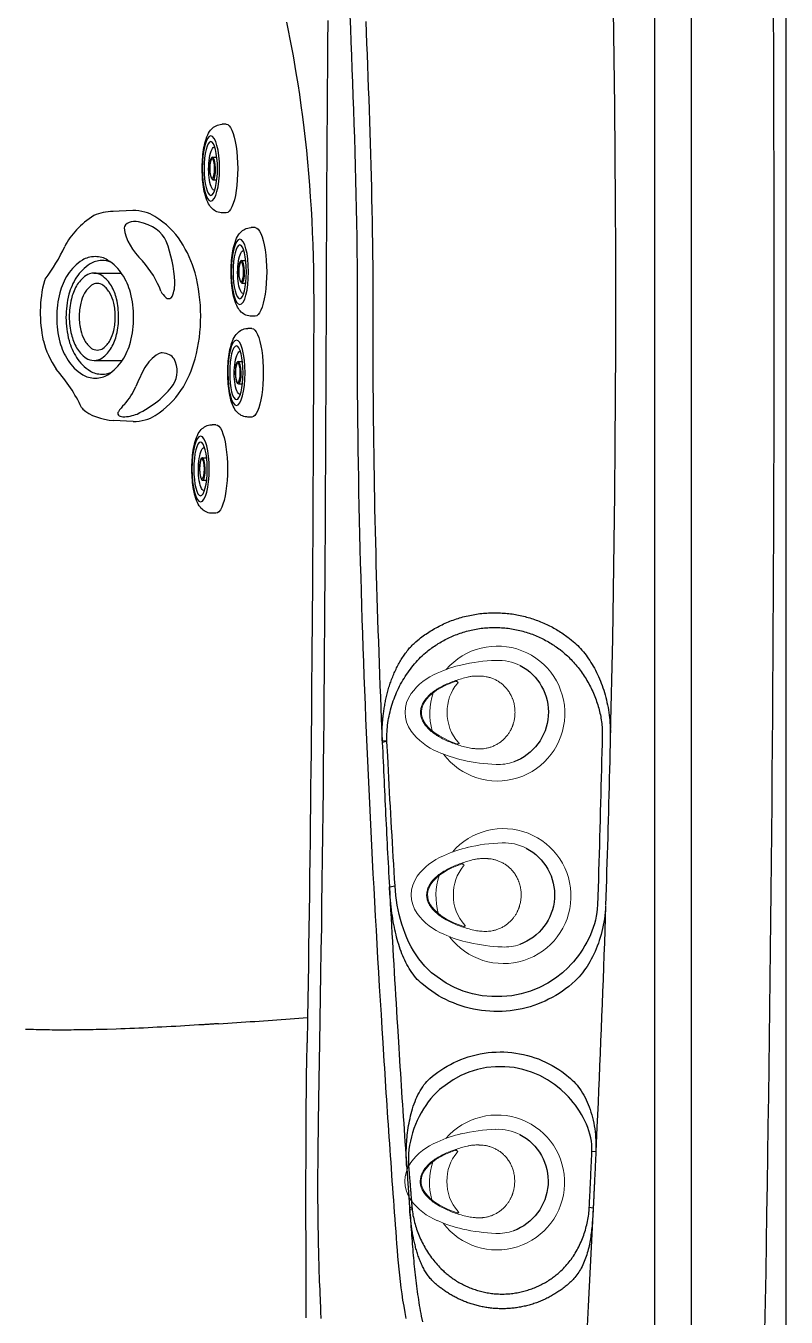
# Model space of a CAD drawing. Extents: x 403 to 503, y 484 to 637.
# Drawn here: x 487.65 to 503.13, y 525.53 to 551.84 of the extents above; entities that cross this region are included whole.
import ezdxf

# ---------------------------------------------------------------- set-up
doc = ezdxf.new("R2010")
doc.units = 0
doc.header["$MEASUREMENT"] = 0
doc.layers.add('1', color=4, linetype='Continuous')
doc.layers.add('SPA', color=2, linetype='Continuous')

# ---------------------------------------------------------------- blocks, each defined once
blk = doc.blocks.new('MINI2009')
at = {"layer": '1'}
for p, q in [((274.302, 432.025), (274.382, 432.025)), ((274.302, 430.221), (274.382, 430.221))]:
    blk.add_line(p, q, dxfattribs=at)
at = {"layer": '1', "color": 3}
for p, q in [((274.587, 431.352), (274.494, 431.352)), ((274.574, 430.894), (274.494, 430.894))]:
    blk.add_line(p, q, dxfattribs=at)
at = {"layer": '1', "flags": 128}
blk.add_lwpolyline([(274.382, 430.221), (274.404, 430.222), (274.435, 430.225), (274.464, 430.232), (274.491, 430.242), (274.518, 430.254), (274.542, 430.269), (274.566, 430.286), (274.587, 430.305), (274.608, 430.326), (274.627, 430.349), (274.645, 430.375), (274.663, 430.405), (274.68, 430.439), (274.697, 430.478), (274.713, 430.521), (274.727, 430.566), (274.739, 430.611), (274.749, 430.657), (274.758, 430.703), (274.766, 430.751), (274.773, 430.799), (274.778, 430.848), (274.783, 430.898), (274.787, 430.949), (274.789, 431), (274.791, 431.051), (274.792, 431.102), (274.792, 431.154), (274.791, 431.205), (274.789, 431.257), (274.786, 431.307), (274.782, 431.357), (274.777, 431.407), (274.771, 431.455), (274.765, 431.503), (274.757, 431.549), (274.748, 431.594), (274.738, 431.638), (274.726, 431.682), (274.713, 431.724), (274.698, 431.766), (274.68, 431.808), (274.662, 431.844), (274.643, 431.875), (274.623, 431.902), (274.603, 431.925), (274.582, 431.946), (274.559, 431.965), (274.535, 431.981), (274.51, 431.995), (274.483, 432.007), (274.455, 432.015), (274.424, 432.022), (274.393, 432.024), (274.382, 432.024)], dxfattribs=at)
at = {"layer": '1'}
blk.add_ellipse((274.302, 431.123), major_axis=(0, 0.902), ratio=0.25882, start_param=6.283179, end_param=9.424778, dxfattribs=at)
at = {"layer": '1', "color": 3}
for centre, major_axis, ratio in [((274.615, 431.123), (0, 0.667), 0.263764), ((274.617, 431.123), (0, 0.548), 0.248557), ((274.58, 431.123), (0.006, 0.229), 0.262485), ((274.588, 431.123), (0, 0.199), 0.249939)]:
    blk.add_ellipse(centre, major_axis=major_axis, ratio=ratio, dxfattribs=at)
blk.add_ellipse((274.543, 431.122), major_axis=(-0.004, 0.438), ratio=0.267267, start_param=3.037362, end_param=6.323274, dxfattribs=at)
blk = doc.blocks.new('94JET')
at = {"layer": '1', "color": 2}
for p, q in [((0.921, 2.15), (1.187, 2.128)), ((1.45, 0.905), (1.065, 0.905)), ((1.45, -0.876), (1.076, -0.876)), ((0.921, -2.15), (1.195, -2.132))]:
    blk.add_line(p, q, dxfattribs=at)
blk.add_lwpolyline([(0.921, 2.15, 0.194525), (0.62, 2.028, 0.099704), (0.27, 1.52, 0.05735), (0.077, 0.875, 0.043939), (0, 0, 0.043939), (0.077, -0.875, 0.05735), (0.27, -1.52, 0.099704), (0.62, -2.028, 0.194525), (0.921, -2.15, 0.194525)], format="xyb", dxfattribs=at)
for points in [[(1.956, 0.027, 0.043317), (1.912, 0.531, 0.056661), (1.803, 0.902, 0.099192), (1.604, 1.195, 0.196409), (1.433, 1.265, 0.196409), (1.263, 1.195, 0.099192), (1.064, 0.902, 0.056661), (0.954, 0.531, 0.043317), (0.911, 0.027, 0.043317), (0.954, -0.477, 0.056661), (1.064, -0.849, 0.099192), (1.263, -1.142, 0.196409), (1.433, -1.211, 0.196409), (1.604, -1.142, 0.099192), (1.803, -0.849, 0.056661), (1.912, -0.477, 0.043317)], [(1.45, -0.876, 0.211502), (1.556, -0.829, 0.094638), (1.687, -0.615, 0.051331), (1.756, -0.349, 0.038645), (1.785, 0.015, 0.038645), (1.756, 0.378, 0.051331), (1.687, 0.644, 0.094638), (1.556, 0.858, 0.211502), (1.45, 0.905, 0.211502), (1.344, 0.858, 0.094638), (1.213, 0.644, 0.051331), (1.143, 0.378, 0.038645), (1.115, 0.015, 0.038645), (1.143, -0.349, 0.051331), (1.213, -0.615, 0.094638), (1.344, -0.829, 0.211502)]]:
    blk.add_lwpolyline(points, format="xyb", close=True, dxfattribs=at)
at = {"layer": '1', "color": 3}
for points in [[(1.83, 0.027, 0.043317), (1.789, 0.498, 0.056661), (1.686, 0.846, 0.099192), (1.5, 1.12, 0.196409), (1.341, 1.185, 0.139465), (1.221, 1.151, 0.099192)], [(1.221, -1.097, 0.139465), (1.341, -1.131, 0.196409), (1.5, -1.066, 0.099192), (1.686, -0.792, 0.056661), (1.789, -0.445, 0.043317), (1.83, 0.027, 0.043317)]]:
    blk.add_lwpolyline(points, format="xyb", dxfattribs=at)
blk.add_lwpolyline([(1.405, -0.664, 0.216678), (1.482, -0.629, 0.092908), (1.578, -0.465, 0.049579), (1.629, -0.263, 0.037156), (1.65, 0.015, 0.037156), (1.629, 0.292, 0.049579), (1.578, 0.494, 0.092908), (1.482, 0.658, 0.216678), (1.405, 0.693, 0.216678), (1.328, 0.658, 0.092908), (1.232, 0.494, 0.049579), (1.18, 0.292, 0.037156), (1.16, 0.015, 0.037156), (1.18, -0.263, 0.049579), (1.232, -0.465, 0.092908), (1.328, -0.629, 0.216678)], format="xyb", close=True, dxfattribs=at)
at = {"layer": '1', "color": 2}
for centre, radius, start, end in [((1.139, 1.557), 0.573, 35.9872, 85.3803), ((1.506, 1.824), 0.119, 17.5387, 35.9872), ((5.326, 3.031), 3.886, 197.5387, 210.0725), ((-0.387, 0.06), 2.563, 9.9192, 23.5403), ((-1.707, -0.062), 3.886, 350.2358, 8.3326), ((5.966, -2.677), 4.308, 153.4774, 163.0192), ((2.005, -0.701), 0.119, 333.4774, 350.2358), ((0.343, -0.913), 1.586, 314.1906, 341.365), ((1.155, -1.578), 0.556, 273.3737, 301.881)]:
    blk.add_arc(centre, radius, start, end, dxfattribs=at)
at = {"layer": '1', "color": 3}
for centre, radius, start, end in [((1.783, 0.735), 1.56, 125.9518, 154.4901), ((1.062, 1.678), 0.375, 90.333, 121.4248), ((0.571, 2.169), 0.592, 322.0648, 338.2692), ((1.061, 1.984), 0.0685, 330.254, 90.9551), ((2.518, 0.959), 1.705, 150.2332, 163.6622), ((1.083, 1.125), 0.762, 158.3465, 199.0444), ((-3.065, 2.471), 4.079, 339.6279, 345.3447), ((0.063, 1.308), 0.743, 313.5517, 339.6906), ((0.542, 0.942), 0.19, 200.0641, 264.4059), ((0.53, 0.818), 0.0654, 264.4059, 313.5517), ((1.29, -0.659), 0.939, 163.5628, 182.5916), ((0.458, -0.416), 0.0728, 137.8056, 161.5776), ((0.436, -0.396), 0.042, 36.1572, 137.8056), ((0.053, -0.676), 0.517, 19.6286, 36.1572), ((2.77, 0.041), 2.296, 193.6863, 210.4486), ((4.122, -0.595), 3.771, 181.612, 194.2575), ((-0.393, -1.943), 1.44, 5.8985, 34.7447), ((1.007, -1.384), 0.558, 194.4882, 252.9172), ((0.894, -1.781), 0.146, 249.6717, 354.5827)]:
    blk.add_arc(centre, radius, start, end, dxfattribs=at)
blk = doc.blocks.new('air')
at = {"color": 4, "linetype": 'Continuous', "lineweight": 15}
for start, end in [(220.7492, 142.9494), (165.1969, 197.8132)]:
    blk.add_arc((0, 0), 1.375, start, end, dxfattribs=at)
at = {"layer": '1', "linetype": 'Continuous', "lineweight": 15}
blk.add_line((-1.521, -0.646), (-1.523, -0.644), dxfattribs=at)
at = {"layer": '1', "linetype": 'Continuous', "lineweight": 15, "flags": 128}
blk.add_lwpolyline([(-0.81, 0.621), (-0.905, 0.587), (-0.999, 0.549), (-1.092, 0.505), (-1.181, 0.456), (-1.267, 0.4), (-1.347, 0.337), (-1.405, 0.282), (-1.457, 0.221), (-1.487, 0.176), (-1.512, 0.128), (-1.531, 0.077), (-1.544, 0.02), (-1.546, -0.039), (-1.539, -0.097), (-1.522, -0.153), (-1.5, -0.203), (-1.472, -0.25), (-1.44, -0.294), (-1.381, -0.359), (-1.315, -0.416), (-1.244, -0.468), (-1.149, -0.525), (-1.05, -0.576), (-0.948, -0.619), (-0.844, -0.658)], dxfattribs=at)
at = {"layer": '1', "linetype": 'Continuous', "lineweight": 15}
for centre, radius, start, end in [((-0.187, -1.448), 2.451, 102.0442, 114.7624), ((0.104, -2.603), 3.642, 92.0665, 102.7282), ((0.021, 0.084), 0.954, 70.8918, 92.891), ((-0.734, -0.399), 1.272, 112.1545, 143.4931), ((-0.148, 0), 0.873, 137.3551, 181.5716), ((-1.223, -0.024), 0.655, 144.4276, 215.6266), ((-0.141, -0.046), 0.88, 178.584, 220.1541), ((-0.741, 0.343), 1.261, 216.4207, 247.5271), ((-0.154, 1.5), 2.557, 245.294, 257.3674), ((0.073, 2.388), 3.473, 256.4351, 268.374), ((0.016, -0.096), 0.988, 267.5789, 296.8901)]:
    blk.add_arc(centre, radius, start, end, dxfattribs=at)
at = {"layer": '1'}
for centre, radius, start, end in [((-0.036, -0.025), 1.076, 297.6393, 69.9241), ((-0.802, 0.605), 0.0177, 309.977, 117.7542), ((-0.836, -0.631), 0.028, 253.5221, 38.0725)]:
    blk.add_arc(centre, radius, start, end, dxfattribs=at)
at = {"layer": '1', "color": 3, "linetype": 'Continuous', "lineweight": 15}
for points, knots in [([(-0.605, -0.743), (-0.647, -0.733), (-0.729, -0.712), (-0.85, -0.673), (-0.969, -0.629), (-1.086, -0.577), (-1.185, -0.524), (-1.266, -0.473), (-1.331, -0.426), (-1.391, -0.373), (-1.446, -0.315), (-1.494, -0.251), (-1.526, -0.192), (-1.545, -0.142), (-1.556, -0.103), (-1.563, -0.064), (-1.566, -0.024), (-1.564, 0.016), (-1.557, 0.056), (-1.546, 0.094), (-1.527, 0.144), (-1.495, 0.202), (-1.446, 0.266), (-1.391, 0.324), (-1.33, 0.376), (-1.266, 0.423), (-1.185, 0.475), (-1.087, 0.528), (-0.971, 0.58), (-0.851, 0.625), (-0.73, 0.663), (-0.648, 0.684), (-0.607, 0.694)], [0, 0, 0, 0, 0.049918, 0.099848, 0.149772, 0.199708, 0.249758, 0.281163, 0.312549, 0.343847, 0.375097, 0.406409, 0.43777, 0.453463, 0.469146, 0.48481, 0.500452, 0.516071, 0.531676, 0.547279, 0.562891, 0.594116, 0.625338, 0.65655, 0.687781, 0.719016, 0.750242, 0.800203, 0.850202, 0.900166, 0.950083, 1, 1, 1, 1]), ([(-0.607, 0.694), (-0.587, 0.699), (-0.548, 0.707), (-0.508, 0.711), (-0.488, 0.713)], [0, 0, 0, 0, 0.499996, 1, 1, 1, 1]), ([(-0.432, 0.718), (-0.441, 0.717), (-0.46, 0.716), (-0.479, 0.714), (-0.488, 0.713)], [0, 0, 0, 0, 0.503897, 1, 1, 1, 1]), ([(-0.302, 0.718), (-0.325, 0.719), (-0.368, 0.721), (-0.411, 0.719), (-0.432, 0.718)], [0, 0, 0, 0, 0.515264, 1, 1, 1, 1]), ([(-0.029, 0.638), (-0.052, 0.649), (-0.097, 0.671), (-0.163, 0.693), (-0.225, 0.708), (-0.265, 0.714), (-0.284, 0.716)], [0, 0, 0, 0, 0.2871549, 0.5493861, 0.7868935, 1, 1, 1, 1]), ([(0.36, -0.024), (0.359, 0.002), (0.358, 0.054), (0.345, 0.133), (0.33, 0.192), (0.317, 0.232), (0.31, 0.252), (0.302, 0.272), (0.293, 0.293), (0.284, 0.313), (0.274, 0.333), (0.257, 0.365), (0.23, 0.407), (0.191, 0.46), (0.145, 0.511), (0.092, 0.559), (0.034, 0.602), (-0.008, 0.626), (-0.029, 0.638)], [0, 0, 0, 0, 0.095821, 0.193894, 0.294492, 0.320678, 0.347244, 0.374185, 0.401486, 0.429141, 0.457148, 0.485334, 0.563526, 0.642838, 0.730397, 0.819135, 0.909028, 1, 1, 1, 1]), ([(-0.031, -0.684), (-0.01, -0.672), (0.032, -0.65), (0.089, -0.608), (0.143, -0.56), (0.184, -0.515), (0.216, -0.474), (0.24, -0.44), (0.261, -0.405), (0.28, -0.37), (0.294, -0.339), (0.305, -0.314), (0.321, -0.272), (0.341, -0.206), (0.357, -0.114), (0.359, -0.054), (0.36, -0.024)], [0, 0, 0, 0, 0.089465, 0.177985, 0.265807, 0.356658, 0.40795, 0.458748, 0.509015, 0.558748, 0.607996, 0.633599, 0.659069, 0.775989, 0.88959, 1, 1, 1, 1]), ([(-0.469, -0.763), (-0.492, -0.761), (-0.538, -0.758), (-0.583, -0.748), (-0.605, -0.743)], [0, 0, 0, 0, 0.500007, 1, 1, 1, 1]), ([(-0.469, -0.763), (-0.458, -0.763), (-0.435, -0.765), (-0.412, -0.765), (-0.4, -0.765)], [0, 0, 0, 0, 0.497126, 1, 1, 1, 1]), ([(-0.283, -0.76), (-0.263, -0.758), (-0.223, -0.752), (-0.162, -0.737), (-0.096, -0.715), (-0.053, -0.695), (-0.031, -0.684)], [0, 0, 0, 0, 0.219659, 0.459288, 0.719297, 1, 1, 1, 1])]:
    blk.add_open_spline(points, degree=3, knots=knots, dxfattribs=at)
for points in [[(-0.302, 0.718), (-0.284, 0.716)], [(-0.4, -0.765), (-0.303, -0.762)]]:
    blk.add_open_spline(points, degree=1, dxfattribs=at)
at = {"layer": '1', "linetype": 'Continuous', "lineweight": 15}
blk.add_open_spline([(-0.283, -0.76), (-0.303, -0.762)], degree=1, dxfattribs=at)
blk = doc.blocks.new('2010GRANDEE')
at = {"layer": 'SPA', "color": 3, "linetype": 'Continuous'}
for p, q in [((98.186, 12.057), (98.186, 79.054)), ((91.885, 36.619), (91.981, 36.627)), ((91.982, 36.603), (91.887, 36.588)), ((92.031, 33.643), (92.146, 33.662)), ((96.237, 28.242), (96.156, 28.249)), ((92.384, 27.934), (92.422, 27.947)), ((92.49, 27.112), (92.443, 27.098)), ((96.103, 27.112), (96.183, 27.103)), ((92.445, 27.067), (92.493, 27.088))]:
    blk.add_line(p, q, dxfattribs=at)
at = {"layer": 'SPA', "color": 4}
blk.add_lwpolyline([(12, 0), (88.112, 0, 0.414214), (100.112, 12), (100.112, 79.111, 0.414214), (88.112, 91.111), (12, 91.111, 0.414214), (0, 79.111), (0, 12, 0.414214)], format="xyb", close=True, dxfattribs=at)
at = {"layer": 'SPA', "color": 3, "linetype": 'Continuous'}
for points in [[(97.436, 12.055), (97.436, 15.405), (97.436, 18.755), (97.436, 22.105), (97.436, 25.455), (97.436, 28.805), (97.436, 32.155), (97.436, 35.505), (97.436, 38.855), (97.436, 42.205), (97.436, 45.555), (97.436, 48.905), (97.436, 52.255), (97.436, 55.605), (97.436, 58.955), (97.436, 62.305), (97.436, 65.655), (97.436, 69.005), (97.436, 72.355), (97.436, 79.055)], [(99.847, 51.438), (99.851, 50.691), (99.856, 49.197)], [(89.937, 51.265), (89.972, 51.093), (90.005, 50.921), (90.038, 50.749), (90.069, 50.577), (90.128, 50.232)], [(91.903, 30.467), (91.885, 30.753), (91.868, 31.04), (91.85, 31.326), (91.833, 31.613), (91.816, 31.9), (91.799, 32.187), (91.782, 32.474), (91.766, 32.761), (91.75, 33.048), (91.734, 33.335), (91.718, 33.622), (91.703, 33.909), (91.688, 34.197), (91.673, 34.484), (91.658, 34.772), (91.644, 35.059), (91.63, 35.347), (91.616, 35.635), (91.603, 35.922), (91.59, 36.21), (91.577, 36.498), (91.565, 36.786), (91.553, 37.074), (91.542, 37.362), (91.53, 37.65), (91.52, 37.938), (91.509, 38.226), (91.499, 38.515), (91.489, 38.803), (91.48, 39.091), (91.47, 39.38), (91.462, 39.668), (91.453, 39.957), (91.445, 40.245), (91.438, 40.534), (91.43, 40.822), (91.424, 41.111), (91.417, 41.4), (91.411, 41.688), (91.406, 41.977), (91.401, 42.266), (91.397, 42.555), (91.393, 42.844), (91.389, 43.133), (91.387, 43.421), (91.384, 43.71), (91.383, 43.999), (91.382, 44.288), (91.382, 44.577), (91.382, 44.866), (91.382, 45.155), (91.383, 45.444), (91.382, 45.733), (91.381, 46.022), (91.379, 46.311), (91.376, 46.6), (91.372, 46.889), (91.367, 47.178), (91.362, 47.467), (91.355, 47.756), (91.348, 48.044), (91.341, 48.333), (91.333, 48.622), (91.324, 48.909), (91.315, 49.195), (91.306, 49.478), (91.296, 49.759), (91.286, 50.038), (91.276, 50.315), (91.265, 50.589), (91.254, 50.862), (91.243, 51.133), (91.232, 51.401)], [(91.55, 51.282), (91.559, 51.057), (91.568, 50.831), (91.577, 50.605), (91.586, 50.38), (91.594, 50.154), (91.602, 49.928), (91.61, 49.702), (91.618, 49.476), (91.626, 49.25), (91.633, 49.024), (91.64, 48.798), (91.646, 48.572), (91.653, 48.345), (91.659, 48.119), (91.664, 47.893), (91.67, 47.666), (91.675, 47.44), (91.679, 47.213), (91.683, 46.987), (91.687, 46.76), (91.689, 46.533), (91.692, 46.307), (91.693, 46.08), (91.694, 45.854), (91.695, 45.628), (91.695, 45.402), (91.695, 45.176), (91.694, 44.95), (91.694, 44.724), (91.694, 44.499), (91.694, 44.273), (91.695, 44.048), (91.696, 43.822), (91.698, 43.597), (91.7, 43.372), (91.702, 43.147), (91.705, 42.921), (91.708, 42.696), (91.711, 42.471), (91.715, 42.246), (91.718, 42.021), (91.722, 41.795), (91.727, 41.57), (91.731, 41.345), (91.736, 41.12), (91.741, 40.894), (91.747, 40.669), (91.752, 40.444), (91.758, 40.219), (91.764, 39.994), (91.771, 39.769), (91.777, 39.543), (91.784, 39.318), (91.791, 39.093), (91.799, 38.868), (91.806, 38.643), (91.814, 38.418), (91.822, 38.193), (91.831, 37.968), (91.839, 37.743), (91.848, 37.518), (91.857, 37.294), (91.866, 37.069), (91.885, 36.619)], [(90.128, 50.232), (90.164, 50.011), (90.198, 49.789), (90.23, 49.564), (90.26, 49.338), (90.289, 49.11), (90.315, 48.88), (90.34, 48.649), (90.363, 48.415), (90.384, 48.18), (90.403, 47.943), (90.42, 47.704), (90.436, 47.464), (90.449, 47.221), (90.461, 46.977), (90.47, 46.731), (90.478, 46.483), (90.484, 46.233), (90.488, 45.982), (90.49, 45.473)], [(99.856, 49.197), (99.857, 48.833), (99.858, 48.469), (99.859, 48.105), (99.86, 47.741), (99.86, 47.376), (99.861, 47.012), (99.861, 46.648), (99.862, 46.284), (99.862, 45.92), (99.862, 45.555), (99.862, 45.191), (99.862, 44.827), (99.861, 44.463), (99.861, 44.099), (99.86, 43.735), (99.86, 43.37), (99.859, 43.006), (99.858, 42.642), (99.856, 41.914)], [(90.49, 45.473), (90.489, 45.109), (90.488, 44.745), (90.486, 44.38), (90.485, 44.016), (90.484, 43.652), (90.482, 43.288), (90.48, 42.924), (90.479, 42.56), (90.477, 42.196), (90.475, 41.832), (90.473, 41.469), (90.471, 41.105), (90.469, 40.741), (90.467, 40.378), (90.464, 40.014), (90.462, 39.651), (90.459, 39.288), (90.457, 38.925), (90.454, 38.562), (90.451, 38.199), (90.448, 37.836), (90.445, 37.473), (90.442, 37.111), (90.438, 36.749), (90.435, 36.387), (90.431, 36.025), (90.427, 35.663), (90.423, 35.301), (90.419, 34.94), (90.415, 34.578), (90.411, 34.217), (90.406, 33.856), (90.402, 33.496), (90.397, 33.135), (90.392, 32.775), (90.387, 32.415), (90.381, 32.055), (90.376, 31.696), (90.364, 30.978)], [(99.856, 41.914), (99.854, 41.316), (99.852, 40.719), (99.849, 40.121), (99.846, 39.524), (99.843, 38.927), (99.84, 38.329), (99.836, 37.732), (99.832, 37.135), (99.827, 36.538), (99.822, 35.94), (99.817, 35.343), (99.812, 34.746), (99.806, 34.149), (99.8, 33.551), (99.794, 32.954), (99.787, 32.357), (99.78, 31.76), (99.773, 31.163), (99.766, 30.566), (99.758, 29.969), (99.75, 29.372), (99.741, 28.774), (99.733, 28.177), (99.724, 27.58), (99.714, 26.983), (99.705, 26.386), (99.695, 25.789), (99.685, 25.192), (99.674, 24.595)], [(92.611, 38.672), (92.637, 38.694), (92.665, 38.715), (92.692, 38.736), (92.72, 38.756), (92.748, 38.776), (92.776, 38.796), (92.805, 38.815), (92.833, 38.834), (92.863, 38.852), (92.892, 38.87), (92.922, 38.888), (92.952, 38.905), (92.982, 38.922), (93.012, 38.938), (93.043, 38.955), (93.074, 38.97), (93.105, 38.985), (93.136, 39), (93.168, 39.014), (93.2, 39.028), (93.232, 39.042), (93.264, 39.055), (93.297, 39.068), (93.329, 39.08), (93.362, 39.091), (93.395, 39.103), (93.429, 39.113), (93.462, 39.124), (93.496, 39.134), (93.53, 39.143), (93.564, 39.152), (93.598, 39.161), (93.633, 39.169), (93.667, 39.176), (93.702, 39.183), (93.737, 39.19), (93.772, 39.196), (93.807, 39.201), (93.841, 39.206), (93.876, 39.211), (93.911, 39.215), (93.946, 39.218), (93.981, 39.221), (94.016, 39.224), (94.05, 39.226), (94.085, 39.227), (94.12, 39.228), (94.154, 39.229), (94.189, 39.229), (94.223, 39.229), (94.258, 39.228), (94.292, 39.226), (94.326, 39.224), (94.36, 39.222), (94.394, 39.219), (94.428, 39.216), (94.462, 39.212), (94.496, 39.208), (94.53, 39.204), (94.563, 39.199), (94.597, 39.193), (94.63, 39.187), (94.663, 39.181), (94.696, 39.174), (94.729, 39.166), (94.762, 39.159), (94.795, 39.151), (94.827, 39.142), (94.859, 39.133), (94.892, 39.123), (94.924, 39.114), (94.956, 39.103), (94.987, 39.092), (95.019, 39.081), (95.05, 39.07), (95.081, 39.058), (95.112, 39.045), (95.143, 39.033), (95.174, 39.019), (95.204, 39.006), (95.235, 38.992), (95.264, 38.977), (95.294, 38.963), (95.323, 38.948), (95.352, 38.932), (95.381, 38.917), (95.409, 38.901), (95.437, 38.885), (95.464, 38.868), (95.491, 38.852), (95.518, 38.835), (95.544, 38.817), (95.57, 38.8), (95.596, 38.782), (95.621, 38.764), (95.646, 38.746), (95.671, 38.728), (95.695, 38.71), (95.742, 38.672)], [(92.799, 38.439), (92.823, 38.458), (92.847, 38.477), (92.872, 38.496), (92.897, 38.514), (92.923, 38.533), (92.948, 38.551), (92.975, 38.568), (93.001, 38.585), (93.028, 38.602), (93.056, 38.619), (93.083, 38.635), (93.111, 38.651), (93.14, 38.667), (93.169, 38.682), (93.198, 38.697), (93.227, 38.711), (93.257, 38.725), (93.287, 38.739), (93.317, 38.752), (93.347, 38.765), (93.378, 38.777), (93.409, 38.789), (93.441, 38.801), (93.472, 38.812), (93.504, 38.823), (93.536, 38.833), (93.569, 38.842), (93.601, 38.852), (93.634, 38.86), (93.667, 38.868), (93.7, 38.876), (93.733, 38.883), (93.767, 38.89), (93.8, 38.896), (93.834, 38.902), (93.868, 38.907), (93.902, 38.912), (93.936, 38.916), (93.97, 38.919), (94.004, 38.922), (94.039, 38.925), (94.073, 38.926), (94.108, 38.928), (94.142, 38.929), (94.176, 38.929), (94.211, 38.929), (94.245, 38.928), (94.28, 38.926), (94.314, 38.925), (94.348, 38.922), (94.383, 38.919), (94.417, 38.916), (94.451, 38.912), (94.485, 38.907), (94.519, 38.902), (94.553, 38.896), (94.586, 38.89), (94.62, 38.883), (94.653, 38.876), (94.686, 38.868), (94.719, 38.86), (94.752, 38.852), (94.784, 38.842), (94.817, 38.833), (94.849, 38.823), (94.881, 38.812), (94.912, 38.801), (94.944, 38.79), (94.975, 38.778), (95.006, 38.765), (95.036, 38.752), (95.066, 38.739), (95.096, 38.725), (95.126, 38.711), (95.155, 38.697), (95.184, 38.682), (95.213, 38.667), (95.242, 38.651), (95.27, 38.635), (95.297, 38.619), (95.325, 38.602), (95.352, 38.585), (95.378, 38.568), (95.404, 38.551), (95.43, 38.533), (95.456, 38.515), (95.481, 38.496), (95.506, 38.477), (95.554, 38.439)], [(91.885, 36.619), (91.885, 36.644), (91.884, 36.669), (91.883, 36.694), (91.883, 36.719), (91.883, 36.744), (91.883, 36.768), (91.884, 36.793), (91.884, 36.817), (91.885, 36.842), (91.885, 36.866), (91.886, 36.89), (91.887, 36.914), (91.889, 36.939), (91.89, 36.963), (91.892, 36.987), (91.893, 37.011), (91.895, 37.035), (91.898, 37.06), (91.9, 37.085), (91.902, 37.109), (91.905, 37.134), (91.908, 37.16), (91.911, 37.185), (91.915, 37.21), (91.918, 37.236), (91.922, 37.262), (91.926, 37.287), (91.93, 37.313), (91.935, 37.339), (91.939, 37.366), (91.944, 37.392), (91.949, 37.418), (91.955, 37.444), (91.96, 37.471), (91.966, 37.497), (91.973, 37.524), (91.979, 37.55), (91.986, 37.577), (91.993, 37.604), (92, 37.63), (92.007, 37.657), (92.015, 37.684), (92.023, 37.711), (92.031, 37.737), (92.04, 37.764), (92.049, 37.791), (92.058, 37.817), (92.067, 37.844), (92.077, 37.87), (92.087, 37.897), (92.098, 37.924), (92.108, 37.95), (92.119, 37.976), (92.131, 38.002), (92.142, 38.028), (92.154, 38.054), (92.166, 38.079), (92.178, 38.105), (92.191, 38.13), (92.204, 38.154), (92.217, 38.179), (92.23, 38.203), (92.244, 38.227), (92.258, 38.251), (92.272, 38.274), (92.286, 38.297), (92.301, 38.32), (92.316, 38.343), (92.331, 38.365), (92.346, 38.386), (92.362, 38.408), (92.378, 38.429), (92.394, 38.45), (92.411, 38.471), (92.427, 38.491), (92.444, 38.511), (92.462, 38.53), (92.479, 38.549), (92.497, 38.568), (92.515, 38.586), (92.534, 38.604), (92.553, 38.622), (92.572, 38.639), (92.611, 38.672)], [(91.981, 36.627), (91.98, 36.671), (91.98, 36.715), (91.981, 36.76), (91.983, 36.805), (91.986, 36.85), (91.99, 36.895), (91.995, 36.94), (92.001, 36.985), (92.008, 37.03), (92.015, 37.075), (92.024, 37.12), (92.034, 37.165), (92.044, 37.209), (92.056, 37.254), (92.068, 37.299), (92.082, 37.343), (92.096, 37.387), (92.111, 37.431), (92.127, 37.475), (92.143, 37.518), (92.161, 37.561), (92.179, 37.604), (92.198, 37.646), (92.218, 37.688), (92.239, 37.73), (92.26, 37.771), (92.282, 37.812), (92.305, 37.852), (92.329, 37.892), (92.354, 37.931), (92.379, 37.97), (92.404, 38.008), (92.431, 38.046), (92.458, 38.082), (92.486, 38.119), (92.515, 38.154), (92.544, 38.189), (92.574, 38.223), (92.604, 38.256), (92.635, 38.289), (92.667, 38.321), (92.699, 38.352), (92.732, 38.382), (92.799, 38.439)], [(95.554, 38.439), (95.58, 38.417), (95.607, 38.395), (95.633, 38.372), (95.658, 38.348), (95.683, 38.324), (95.708, 38.3), (95.733, 38.275), (95.757, 38.249), (95.781, 38.223), (95.804, 38.197), (95.827, 38.17), (95.85, 38.142), (95.873, 38.115), (95.895, 38.087), (95.916, 38.058), (95.937, 38.029), (95.958, 38), (95.978, 37.97), (95.998, 37.94), (96.018, 37.91), (96.037, 37.879), (96.055, 37.848), (96.073, 37.817), (96.091, 37.786), (96.108, 37.754), (96.125, 37.722), (96.141, 37.689), (96.157, 37.657), (96.172, 37.624), (96.187, 37.591), (96.201, 37.558), (96.214, 37.524), (96.228, 37.491), (96.24, 37.457), (96.252, 37.423), (96.264, 37.389), (96.275, 37.355), (96.285, 37.321), (96.295, 37.286), (96.304, 37.252), (96.312, 37.217), (96.32, 37.183), (96.328, 37.148), (96.335, 37.113), (96.341, 37.079), (96.346, 37.044), (96.351, 37.009), (96.355, 36.974), (96.359, 36.939), (96.362, 36.905), (96.364, 36.87), (96.366, 36.835), (96.367, 36.801), (96.367, 36.732)], [(95.742, 38.672), (95.774, 38.646), (95.805, 38.618), (95.836, 38.59), (95.866, 38.56), (95.896, 38.53), (95.925, 38.498), (95.954, 38.466), (95.982, 38.433), (96.009, 38.399), (96.036, 38.364), (96.062, 38.328), (96.088, 38.292), (96.113, 38.254), (96.137, 38.216), (96.161, 38.177), (96.184, 38.138), (96.206, 38.097), (96.228, 38.056), (96.249, 38.014), (96.27, 37.971), (96.29, 37.927), (96.309, 37.883), (96.328, 37.838), (96.346, 37.792), (96.363, 37.745), (96.38, 37.698), (96.396, 37.65), (96.411, 37.602), (96.425, 37.553), (96.438, 37.503), (96.451, 37.453), (96.463, 37.403), (96.474, 37.352), (96.484, 37.3), (96.493, 37.249), (96.501, 37.197), (96.508, 37.145), (96.514, 37.093), (96.52, 37.04), (96.524, 36.988), (96.528, 36.935), (96.53, 36.883), (96.532, 36.83), (96.531, 36.726)], [(91.885, 36.619), (91.885, 36.618), (91.885, 36.616), (91.885, 36.615), (91.886, 36.613), (91.886, 36.611), (91.886, 36.61), (91.886, 36.608), (91.886, 36.607), (91.886, 36.605), (91.886, 36.604), (91.886, 36.602), (91.886, 36.601), (91.886, 36.599), (91.886, 36.598), (91.886, 36.596), (91.886, 36.595), (91.886, 36.593), (91.886, 36.591), (91.887, 36.588)], [(91.887, 36.588), (91.891, 36.49), (91.895, 36.392), (91.9, 36.294), (91.904, 36.195), (91.908, 36.097), (91.913, 35.999), (91.917, 35.901), (91.922, 35.802), (91.927, 35.704), (91.931, 35.606), (91.936, 35.508), (91.941, 35.41), (91.945, 35.311), (91.95, 35.213), (91.955, 35.115), (91.96, 35.017), (91.965, 34.919), (91.969, 34.821), (91.974, 34.722), (91.979, 34.624), (91.984, 34.526), (91.989, 34.428), (91.994, 34.33), (92, 34.232), (92.005, 34.134), (92.01, 34.036), (92.015, 33.937), (92.02, 33.839), (92.031, 33.643)], [(91.982, 36.603), (91.982, 36.604), (91.982, 36.606), (91.982, 36.607), (91.982, 36.608), (91.982, 36.609), (91.982, 36.61), (91.982, 36.611), (91.982, 36.613), (91.982, 36.614), (91.982, 36.615), (91.982, 36.616), (91.981, 36.617), (91.981, 36.618), (91.981, 36.62), (91.981, 36.621), (91.981, 36.622), (91.981, 36.623), (91.981, 36.624), (91.981, 36.627)], [(92.146, 33.662), (92.137, 33.809), (92.128, 33.956), (92.119, 34.103), (92.111, 34.25), (92.102, 34.397), (92.093, 34.544), (92.085, 34.691), (92.076, 34.838), (92.068, 34.985), (92.06, 35.132), (92.052, 35.279), (92.043, 35.426), (92.035, 35.573), (92.028, 35.72), (92.02, 35.867), (92.012, 36.015), (92.004, 36.162), (91.997, 36.309), (91.982, 36.603)], [(96.367, 36.732), (96.363, 36.559), (96.358, 36.386), (96.354, 36.213), (96.35, 36.041), (96.346, 35.868), (96.341, 35.695), (96.337, 35.522), (96.332, 35.349), (96.327, 35.177), (96.323, 35.004), (96.318, 34.831), (96.313, 34.658), (96.308, 34.486), (96.303, 34.313), (96.298, 34.14), (96.292, 33.967), (96.287, 33.795), (96.282, 33.622), (96.271, 33.276)], [(92.696, 31.665), (92.663, 31.695), (92.631, 31.725), (92.6, 31.758), (92.57, 31.791), (92.542, 31.826), (92.514, 31.863), (92.487, 31.9), (92.461, 31.939), (92.436, 31.978), (92.412, 32.019), (92.389, 32.061), (92.367, 32.103), (92.346, 32.146), (92.326, 32.191), (92.306, 32.236), (92.288, 32.281), (92.27, 32.328), (92.253, 32.375), (92.236, 32.423), (92.221, 32.471), (92.206, 32.52), (92.192, 32.569), (92.179, 32.618), (92.166, 32.668), (92.154, 32.719), (92.143, 32.77), (92.132, 32.822), (92.121, 32.876), (92.111, 32.932), (92.101, 32.99), (92.092, 33.049), (92.083, 33.11), (92.074, 33.172), (92.066, 33.236), (92.058, 33.301), (92.052, 33.367), (92.045, 33.435), (92.04, 33.503), (92.031, 33.643)], [(92.031, 33.643), (92.039, 33.485), (92.048, 33.327), (92.057, 33.169), (92.065, 33.011), (92.074, 32.853), (92.083, 32.695), (92.092, 32.537), (92.101, 32.379), (92.11, 32.221), (92.12, 32.064), (92.129, 31.906), (92.138, 31.748), (92.148, 31.59), (92.157, 31.432), (92.166, 31.275), (92.176, 31.117), (92.186, 30.959), (92.195, 30.801), (92.215, 30.486)], [(92.889, 31.894), (92.819, 31.958), (92.752, 32.027), (92.689, 32.099), (92.629, 32.176), (92.574, 32.255), (92.522, 32.338), (92.474, 32.423), (92.429, 32.511), (92.388, 32.602), (92.351, 32.694), (92.316, 32.788), (92.285, 32.883), (92.257, 32.979), (92.232, 33.077), (92.211, 33.175), (92.192, 33.273), (92.176, 33.371), (92.164, 33.468), (92.146, 33.662)], [(96.271, 33.276), (96.266, 33.198), (96.257, 33.121), (96.244, 33.043), (96.227, 32.966), (96.207, 32.889), (96.183, 32.812), (96.155, 32.737), (96.125, 32.662), (96.091, 32.589), (96.054, 32.517), (96.014, 32.446), (95.972, 32.376), (95.927, 32.309), (95.88, 32.243), (95.83, 32.179), (95.779, 32.117), (95.725, 32.058), (95.67, 32), (95.554, 31.894)], [(96.434, 33.258), (96.431, 33.193), (96.426, 33.126), (96.419, 33.06), (96.41, 32.992), (96.399, 32.926), (96.388, 32.86), (96.374, 32.795), (96.359, 32.732), (96.343, 32.67), (96.326, 32.61), (96.307, 32.55), (96.287, 32.492), (96.266, 32.435), (96.244, 32.378), (96.221, 32.324), (96.196, 32.27), (96.17, 32.218), (96.143, 32.167), (96.116, 32.117), (96.087, 32.068), (96.057, 32.021), (96.026, 31.976), (95.994, 31.932), (95.961, 31.889), (95.928, 31.848), (95.893, 31.808), (95.858, 31.77), (95.822, 31.733), (95.748, 31.665)], [(95.554, 31.894), (95.412, 31.783), (95.256, 31.682), (95.087, 31.594), (94.907, 31.52), (94.718, 31.463), (94.523, 31.425), (94.323, 31.405), (94.121, 31.405), (93.921, 31.425), (93.725, 31.463), (93.536, 31.52), (93.356, 31.594), (93.188, 31.682), (92.889, 31.894)], [(95.748, 31.665), (95.685, 31.614), (95.621, 31.564), (95.555, 31.517), (95.487, 31.472), (95.418, 31.43), (95.347, 31.389), (95.275, 31.352), (95.201, 31.316), (95.127, 31.284), (95.051, 31.254), (94.974, 31.226), (94.896, 31.201), (94.816, 31.179), (94.736, 31.159), (94.655, 31.143), (94.574, 31.129), (94.491, 31.118), (94.409, 31.11), (94.326, 31.105), (94.243, 31.102), (94.159, 31.103), (94.075, 31.107), (93.992, 31.114), (93.908, 31.123), (93.824, 31.136), (93.741, 31.152), (93.658, 31.171), (93.575, 31.193), (93.494, 31.218), (93.414, 31.246), (93.335, 31.276), (93.258, 31.309), (93.182, 31.345), (93.107, 31.384), (93.034, 31.425), (92.963, 31.468), (92.894, 31.514), (92.826, 31.562), (92.696, 31.665)], [(86.284, 30.738), (86.227, 30.737), (86.171, 30.735), (86.114, 30.734), (86.057, 30.733), (86.001, 30.731), (85.944, 30.73), (85.888, 30.729), (85.831, 30.728), (85.775, 30.727), (85.719, 30.727), (85.663, 30.726), (85.607, 30.726), (85.551, 30.725), (85.495, 30.725), (85.44, 30.725), (85.384, 30.724), (85.329, 30.725), (85.273, 30.725), (85.218, 30.725), (85.163, 30.725), (85.108, 30.726), (85.053, 30.727), (84.998, 30.728), (84.944, 30.729), (84.889, 30.73), (84.835, 30.732), (84.781, 30.733), (84.727, 30.735), (84.674, 30.737), (84.62, 30.739)], [(88.151, 30.828), (88.057, 30.822), (87.962, 30.816), (87.868, 30.811), (87.774, 30.805), (87.68, 30.8), (87.586, 30.794), (87.492, 30.789), (87.398, 30.784), (87.304, 30.78), (87.211, 30.775), (87.117, 30.771), (87.024, 30.766), (86.931, 30.762), (86.838, 30.758), (86.746, 30.754), (86.653, 30.751), (86.56, 30.747), (86.468, 30.744), (86.284, 30.738)], [(88.553, 30.853), (88.533, 30.852), (88.513, 30.851), (88.493, 30.849), (88.472, 30.848), (88.452, 30.847), (88.432, 30.845), (88.412, 30.844), (88.392, 30.843), (88.372, 30.842), (88.352, 30.84), (88.332, 30.839), (88.312, 30.838), (88.292, 30.836), (88.272, 30.835), (88.252, 30.834), (88.232, 30.833), (88.212, 30.831), (88.191, 30.83), (88.151, 30.828)], [(88.553, 30.853), (88.645, 30.859), (88.738, 30.866), (88.83, 30.872), (88.922, 30.878), (89.014, 30.884), (89.105, 30.89), (89.197, 30.896), (89.288, 30.902), (89.379, 30.909), (89.469, 30.915), (89.56, 30.921), (89.65, 30.927), (89.74, 30.934), (89.83, 30.94), (89.92, 30.946), (90.009, 30.952), (90.098, 30.959), (90.187, 30.965), (90.364, 30.978)], [(90.364, 30.978), (90.364, 30.952), (90.363, 30.927), (90.363, 30.901), (90.362, 30.875), (90.362, 30.85), (90.361, 30.824), (90.361, 30.799), (90.361, 30.773), (90.36, 30.748), (90.36, 30.722), (90.359, 30.697), (90.359, 30.671), (90.358, 30.645), (90.358, 30.62), (90.357, 30.594), (90.357, 30.569), (90.357, 30.543), (90.356, 30.518), (90.355, 30.467)], [(90.335, 24.86), (90.335, 25.069), (90.335, 25.279), (90.334, 25.489), (90.334, 25.699), (90.334, 25.909), (90.333, 26.118), (90.333, 26.328), (90.333, 26.537), (90.332, 26.745), (90.332, 26.954), (90.332, 27.162), (90.332, 27.37), (90.332, 27.577), (90.332, 27.785), (90.333, 27.992), (90.333, 28.199), (90.334, 28.405), (90.335, 28.612), (90.336, 28.818), (90.338, 29.024), (90.339, 29.231), (90.341, 29.437), (90.343, 29.643), (90.346, 29.849), (90.349, 30.055), (90.355, 30.467)], [(92.373, 24.844), (92.35, 24.969), (92.329, 25.094), (92.308, 25.22), (92.289, 25.346), (92.272, 25.472), (92.255, 25.599), (92.241, 25.726), (92.227, 25.853), (92.215, 25.981), (92.204, 26.109), (92.195, 26.237), (92.185, 26.365), (92.175, 26.493), (92.166, 26.621), (92.156, 26.749), (92.147, 26.877), (92.137, 27.005), (92.128, 27.133), (92.119, 27.261), (92.109, 27.389), (92.1, 27.517), (92.091, 27.645), (92.082, 27.773), (92.073, 27.901), (92.064, 28.029), (92.055, 28.158), (92.046, 28.286), (92.037, 28.414), (92.028, 28.542), (92.02, 28.67), (92.011, 28.798), (92.002, 28.927), (91.994, 29.055), (91.985, 29.183), (91.977, 29.312), (91.968, 29.44), (91.96, 29.568), (91.952, 29.696), (91.943, 29.825), (91.935, 29.953), (91.927, 30.082), (91.919, 30.21), (91.903, 30.467)], [(92.215, 30.486), (92.223, 30.358), (92.231, 30.231), (92.239, 30.103), (92.247, 29.975), (92.255, 29.848), (92.263, 29.72), (92.272, 29.593), (92.28, 29.465), (92.288, 29.337), (92.297, 29.21), (92.305, 29.082), (92.314, 28.955), (92.323, 28.827), (92.331, 28.7), (92.34, 28.572), (92.349, 28.445), (92.357, 28.317), (92.366, 28.189), (92.384, 27.934)], [(92.857, 29.737), (92.909, 29.782), (92.964, 29.826), (93.021, 29.869), (93.081, 29.91), (93.143, 29.95), (93.207, 29.989), (93.273, 30.025), (93.341, 30.06), (93.412, 30.093), (93.485, 30.124), (93.56, 30.152), (93.637, 30.178), (93.716, 30.202), (93.797, 30.222), (93.878, 30.239), (93.959, 30.254), (94.04, 30.265), (94.121, 30.272), (94.203, 30.277), (94.284, 30.279), (94.365, 30.278), (94.445, 30.273), (94.526, 30.266), (94.605, 30.256), (94.684, 30.243), (94.763, 30.226), (94.841, 30.207), (94.917, 30.186), (94.993, 30.161), (95.067, 30.135), (95.139, 30.105), (95.21, 30.073), (95.28, 30.039), (95.348, 30.002), (95.415, 29.963), (95.48, 29.922), (95.543, 29.879), (95.604, 29.834), (95.722, 29.737)], [(95.525, 29.512), (95.394, 29.617), (95.25, 29.712), (95.095, 29.796), (94.928, 29.866), (94.752, 29.921), (94.57, 29.958), (94.383, 29.977), (94.195, 29.977), (94.009, 29.958), (93.826, 29.921), (93.651, 29.866), (93.484, 29.796), (93.328, 29.712), (93.054, 29.512)], [(92.384, 27.934), (92.381, 27.984), (92.378, 28.034), (92.377, 28.083), (92.376, 28.131), (92.375, 28.179), (92.375, 28.226), (92.376, 28.272), (92.377, 28.317), (92.379, 28.361), (92.381, 28.404), (92.384, 28.448), (92.387, 28.493), (92.392, 28.539), (92.396, 28.585), (92.402, 28.633), (92.408, 28.681), (92.415, 28.729), (92.423, 28.778), (92.431, 28.827), (92.441, 28.876), (92.451, 28.925), (92.463, 28.975), (92.475, 29.024), (92.489, 29.073), (92.503, 29.122), (92.518, 29.171), (92.535, 29.219), (92.553, 29.266), (92.572, 29.313), (92.592, 29.358), (92.613, 29.403), (92.635, 29.446), (92.658, 29.488), (92.683, 29.529), (92.709, 29.568), (92.736, 29.606), (92.764, 29.641), (92.794, 29.675), (92.857, 29.737)], [(93.054, 29.512), (92.992, 29.454), (92.932, 29.393), (92.876, 29.328), (92.822, 29.26), (92.771, 29.19), (92.723, 29.116), (92.678, 29.04), (92.636, 28.962), (92.598, 28.882), (92.563, 28.801), (92.532, 28.718), (92.504, 28.633), (92.48, 28.548), (92.459, 28.463), (92.443, 28.376), (92.43, 28.29), (92.422, 28.204), (92.418, 28.118), (92.422, 27.947)], [(96.156, 28.249), (96.157, 28.32), (96.153, 28.391), (96.145, 28.461), (96.133, 28.531), (96.116, 28.601), (96.096, 28.671), (96.072, 28.74), (96.045, 28.808), (96.014, 28.875), (95.981, 28.941), (95.944, 29.005), (95.905, 29.069), (95.864, 29.131), (95.821, 29.191), (95.775, 29.25), (95.728, 29.306), (95.679, 29.361), (95.629, 29.414), (95.525, 29.512)], [(95.722, 29.737), (95.756, 29.706), (95.789, 29.673), (95.822, 29.638), (95.853, 29.601), (95.883, 29.563), (95.912, 29.524), (95.939, 29.483), (95.966, 29.44), (95.991, 29.396), (96.016, 29.351), (96.039, 29.304), (96.061, 29.256), (96.082, 29.207), (96.101, 29.157), (96.12, 29.105), (96.137, 29.052), (96.153, 28.998), (96.167, 28.943), (96.181, 28.887), (96.193, 28.83), (96.203, 28.772), (96.213, 28.714), (96.221, 28.655), (96.227, 28.597), (96.232, 28.537), (96.236, 28.478), (96.238, 28.419), (96.239, 28.359), (96.237, 28.242)], [(96.131, 27.708), (96.132, 27.736), (96.134, 27.763), (96.135, 27.79), (96.136, 27.817), (96.137, 27.844), (96.139, 27.871), (96.14, 27.898), (96.141, 27.925), (96.142, 27.952), (96.144, 27.979), (96.145, 28.006), (96.146, 28.033), (96.147, 28.06), (96.149, 28.087), (96.15, 28.114), (96.151, 28.141), (96.152, 28.168), (96.154, 28.195), (96.156, 28.249)], [(92.384, 27.934), (92.385, 27.922), (92.386, 27.911), (92.386, 27.899), (92.387, 27.887), (92.388, 27.876), (92.389, 27.864), (92.39, 27.852), (92.39, 27.841), (92.391, 27.829), (92.392, 27.817), (92.393, 27.806), (92.394, 27.794), (92.395, 27.782), (92.395, 27.771), (92.396, 27.759), (92.397, 27.747), (92.398, 27.736), (92.399, 27.724), (92.4, 27.701)], [(92.422, 27.947), (92.423, 27.936), (92.424, 27.924), (92.425, 27.912), (92.426, 27.901), (92.427, 27.889), (92.428, 27.877), (92.429, 27.866), (92.43, 27.854), (92.431, 27.842), (92.432, 27.831), (92.433, 27.819), (92.434, 27.807), (92.435, 27.796), (92.435, 27.784), (92.436, 27.772), (92.437, 27.761), (92.438, 27.749), (92.439, 27.737), (92.441, 27.714)], [(92.4, 27.701), (92.401, 27.685), (92.402, 27.67), (92.403, 27.655), (92.404, 27.64), (92.406, 27.625), (92.407, 27.61), (92.408, 27.595), (92.409, 27.58), (92.41, 27.565), (92.411, 27.55), (92.412, 27.535), (92.413, 27.52), (92.414, 27.505), (92.415, 27.49), (92.416, 27.474), (92.417, 27.459), (92.418, 27.444), (92.419, 27.429), (92.42, 27.414), (92.421, 27.399), (92.422, 27.384), (92.424, 27.369), (92.425, 27.354), (92.426, 27.339), (92.427, 27.324), (92.428, 27.309), (92.429, 27.294), (92.43, 27.279), (92.431, 27.263), (92.432, 27.248), (92.433, 27.233), (92.434, 27.218), (92.435, 27.203), (92.436, 27.188), (92.437, 27.173), (92.439, 27.158), (92.44, 27.143), (92.441, 27.128), (92.443, 27.098)], [(92.441, 27.714), (92.443, 27.69), (92.445, 27.666), (92.447, 27.642), (92.449, 27.618), (92.451, 27.594), (92.453, 27.569), (92.455, 27.545), (92.457, 27.521), (92.459, 27.497), (92.461, 27.473), (92.463, 27.449), (92.465, 27.425), (92.467, 27.401), (92.469, 27.377), (92.471, 27.353), (92.473, 27.328), (92.475, 27.304), (92.477, 27.28), (92.479, 27.256), (92.481, 27.232), (92.482, 27.208), (92.484, 27.184), (92.486, 27.16), (92.49, 27.112)], [(96.103, 27.112), (96.104, 27.141), (96.105, 27.171), (96.107, 27.201), (96.108, 27.231), (96.11, 27.261), (96.111, 27.291), (96.113, 27.321), (96.114, 27.35), (96.115, 27.38), (96.117, 27.41), (96.118, 27.44), (96.12, 27.47), (96.121, 27.5), (96.123, 27.529), (96.124, 27.559), (96.125, 27.589), (96.127, 27.619), (96.128, 27.649), (96.131, 27.708)], [(92.49, 27.112), (92.491, 27.11), (92.491, 27.109), (92.491, 27.108), (92.491, 27.107), (92.491, 27.106), (92.491, 27.104), (92.491, 27.103), (92.491, 27.102), (92.491, 27.101), (92.491, 27.1), (92.492, 27.098), (92.492, 27.097), (92.492, 27.096), (92.492, 27.095), (92.492, 27.094), (92.492, 27.092), (92.492, 27.091), (92.492, 27.09), (92.493, 27.088)], [(95.525, 25.816), (95.55, 25.841), (95.575, 25.866), (95.6, 25.892), (95.624, 25.918), (95.648, 25.945), (95.671, 25.972), (95.693, 26.001), (95.715, 26.029), (95.737, 26.058), (95.757, 26.088), (95.778, 26.118), (95.798, 26.149), (95.817, 26.18), (95.835, 26.211), (95.853, 26.243), (95.871, 26.275), (95.888, 26.308), (95.904, 26.341), (95.919, 26.374), (95.935, 26.407), (95.949, 26.441), (95.963, 26.475), (95.976, 26.51), (95.989, 26.544), (96.001, 26.579), (96.012, 26.614), (96.023, 26.649), (96.033, 26.684), (96.042, 26.72), (96.051, 26.755), (96.059, 26.791), (96.067, 26.826), (96.074, 26.862), (96.08, 26.898), (96.085, 26.934), (96.09, 26.969), (96.094, 27.005), (96.098, 27.041), (96.103, 27.112)], [(92.443, 27.098), (92.443, 27.096), (92.443, 27.095), (92.443, 27.093), (92.443, 27.092), (92.443, 27.09), (92.443, 27.089), (92.444, 27.087), (92.444, 27.085), (92.444, 27.084), (92.444, 27.082), (92.444, 27.081), (92.444, 27.079), (92.444, 27.078), (92.444, 27.076), (92.445, 27.075), (92.445, 27.073), (92.445, 27.071), (92.445, 27.07), (92.445, 27.067)], [(92.927, 25.596), (92.911, 25.612), (92.895, 25.629), (92.879, 25.645), (92.864, 25.663), (92.849, 25.681), (92.834, 25.699), (92.82, 25.718), (92.806, 25.737), (92.792, 25.757), (92.779, 25.777), (92.766, 25.798), (92.754, 25.819), (92.742, 25.84), (92.73, 25.862), (92.718, 25.884), (92.707, 25.906), (92.696, 25.929), (92.685, 25.952), (92.675, 25.975), (92.665, 25.998), (92.655, 26.022), (92.646, 26.046), (92.637, 26.07), (92.628, 26.095), (92.619, 26.119), (92.611, 26.144), (92.603, 26.169), (92.595, 26.194), (92.587, 26.219), (92.58, 26.244), (92.573, 26.269), (92.566, 26.294), (92.56, 26.32), (92.553, 26.345), (92.547, 26.371), (92.541, 26.396), (92.536, 26.421), (92.53, 26.447), (92.525, 26.473), (92.52, 26.498), (92.514, 26.525), (92.51, 26.551), (92.505, 26.578), (92.5, 26.604), (92.496, 26.632), (92.491, 26.659), (92.487, 26.686), (92.483, 26.714), (92.479, 26.742), (92.475, 26.771), (92.472, 26.799), (92.468, 26.828), (92.465, 26.857), (92.462, 26.886), (92.459, 26.916), (92.456, 26.946), (92.453, 26.975), (92.45, 27.006), (92.445, 27.067)], [(92.445, 27.067), (92.449, 27.008), (92.454, 26.949), (92.458, 26.891), (92.462, 26.832), (92.466, 26.774), (92.471, 26.715), (92.475, 26.657), (92.479, 26.599), (92.484, 26.541), (92.488, 26.482), (92.493, 26.424), (92.497, 26.366), (92.502, 26.309), (92.507, 26.251), (92.511, 26.193), (92.516, 26.135), (92.521, 26.078), (92.527, 26.02), (92.532, 25.963), (92.538, 25.906), (92.543, 25.849), (92.549, 25.792), (92.555, 25.735), (92.562, 25.678), (92.568, 25.621), (92.575, 25.564), (92.582, 25.508), (92.59, 25.451), (92.597, 25.395), (92.605, 25.338), (92.614, 25.282), (92.622, 25.226), (92.631, 25.17), (92.64, 25.114), (92.65, 25.058), (92.66, 25.002), (92.67, 24.947), (92.681, 24.891), (92.704, 24.781)], [(92.493, 27.088), (92.496, 27.052), (92.501, 27.017), (92.506, 26.981), (92.512, 26.946), (92.519, 26.911), (92.526, 26.875), (92.534, 26.84), (92.543, 26.805), (92.553, 26.77), (92.563, 26.735), (92.574, 26.7), (92.585, 26.666), (92.597, 26.631), (92.61, 26.597), (92.623, 26.563), (92.637, 26.529), (92.652, 26.495), (92.667, 26.462), (92.683, 26.429), (92.699, 26.396), (92.716, 26.363), (92.733, 26.331), (92.751, 26.299), (92.77, 26.267), (92.789, 26.236), (92.808, 26.205), (92.828, 26.174), (92.849, 26.144), (92.87, 26.114), (92.891, 26.084), (92.913, 26.055), (92.936, 26.027), (92.959, 25.999), (92.982, 25.971), (93.006, 25.944), (93.03, 25.917), (93.054, 25.891), (93.079, 25.866), (93.131, 25.816)], [(96.183, 27.103), (96.181, 27.067), (96.179, 27.03), (96.177, 26.992), (96.175, 26.955), (96.172, 26.918), (96.17, 26.881), (96.167, 26.844), (96.164, 26.807), (96.161, 26.77), (96.158, 26.732), (96.154, 26.695), (96.15, 26.658), (96.146, 26.621), (96.142, 26.584), (96.137, 26.548), (96.131, 26.511), (96.126, 26.474), (96.119, 26.437), (96.113, 26.401), (96.106, 26.364), (96.098, 26.327), (96.09, 26.291), (96.081, 26.254), (96.071, 26.218), (96.061, 26.182), (96.051, 26.146), (96.039, 26.11), (96.027, 26.074), (96.014, 26.039), (96, 26.005), (95.986, 25.971), (95.971, 25.937), (95.955, 25.905), (95.939, 25.874), (95.922, 25.844), (95.905, 25.815), (95.887, 25.787), (95.869, 25.76), (95.85, 25.734), (95.831, 25.709), (95.811, 25.684), (95.791, 25.661), (95.771, 25.639), (95.728, 25.596)], [(93.131, 25.816), (93.149, 25.799), (93.168, 25.782), (93.188, 25.765), (93.207, 25.749), (93.227, 25.733), (93.248, 25.716), (93.268, 25.701), (93.289, 25.685), (93.311, 25.669), (93.333, 25.654), (93.355, 25.639), (93.377, 25.625), (93.4, 25.61), (93.423, 25.596), (93.446, 25.582), (93.47, 25.569), (93.494, 25.556), (93.518, 25.543), (93.542, 25.53), (93.567, 25.518), (93.592, 25.506), (93.617, 25.495), (93.643, 25.484), (93.669, 25.473), (93.695, 25.463), (93.721, 25.453), (93.748, 25.443), (93.775, 25.434), (93.802, 25.425), (93.829, 25.417), (93.857, 25.409), (93.884, 25.402), (93.912, 25.395), (93.94, 25.388), (93.968, 25.382), (93.996, 25.376), (94.025, 25.371), (94.053, 25.366), (94.082, 25.362), (94.11, 25.358), (94.139, 25.355), (94.168, 25.352), (94.197, 25.35), (94.226, 25.348), (94.255, 25.346), (94.284, 25.345), (94.313, 25.345), (94.342, 25.345), (94.371, 25.345), (94.4, 25.346), (94.429, 25.348), (94.458, 25.35), (94.487, 25.352), (94.516, 25.355), (94.545, 25.358), (94.574, 25.362), (94.602, 25.366), (94.631, 25.371), (94.659, 25.376), (94.687, 25.382), (94.715, 25.388), (94.743, 25.395), (94.771, 25.402), (94.799, 25.409), (94.826, 25.417), (94.853, 25.425), (94.88, 25.434), (94.907, 25.443), (94.934, 25.453), (94.96, 25.463), (94.986, 25.473), (95.012, 25.484), (95.038, 25.495), (95.063, 25.506), (95.088, 25.518), (95.113, 25.53), (95.137, 25.543), (95.162, 25.556), (95.186, 25.569), (95.209, 25.582), (95.233, 25.596), (95.256, 25.61), (95.278, 25.625), (95.301, 25.639), (95.323, 25.654), (95.344, 25.669), (95.366, 25.685), (95.387, 25.7), (95.408, 25.716), (95.428, 25.733), (95.448, 25.749), (95.468, 25.765), (95.487, 25.782), (95.525, 25.816)], [(95.728, 25.596), (95.709, 25.579), (95.689, 25.561), (95.67, 25.544), (95.65, 25.528), (95.63, 25.511), (95.61, 25.495), (95.59, 25.479), (95.569, 25.463), (95.548, 25.447), (95.527, 25.432), (95.506, 25.417), (95.485, 25.402), (95.463, 25.388), (95.442, 25.374), (95.42, 25.36), (95.398, 25.346), (95.376, 25.333), (95.353, 25.319), (95.331, 25.307), (95.308, 25.294), (95.285, 25.282), (95.262, 25.27), (95.239, 25.258), (95.216, 25.247), (95.192, 25.236), (95.169, 25.225), (95.145, 25.214), (95.121, 25.204), (95.097, 25.194), (95.072, 25.185), (95.048, 25.175), (95.024, 25.166), (94.999, 25.158), (94.974, 25.149), (94.95, 25.141), (94.925, 25.134), (94.9, 25.126), (94.875, 25.119), (94.85, 25.112), (94.825, 25.106), (94.8, 25.1), (94.775, 25.094), (94.75, 25.089), (94.724, 25.083), (94.699, 25.079), (94.674, 25.074), (94.649, 25.07), (94.623, 25.066), (94.598, 25.063), (94.573, 25.059), (94.547, 25.057), (94.522, 25.054), (94.497, 25.052), (94.471, 25.05), (94.446, 25.048), (94.421, 25.047), (94.395, 25.046), (94.37, 25.045), (94.345, 25.045), (94.319, 25.045), (94.294, 25.045), (94.269, 25.046), (94.243, 25.047), (94.218, 25.048), (94.193, 25.049), (94.168, 25.051), (94.143, 25.053), (94.118, 25.056), (94.092, 25.058), (94.067, 25.061), (94.042, 25.065), (94.018, 25.068), (93.993, 25.072), (93.968, 25.077), (93.943, 25.081), (93.918, 25.086), (93.894, 25.091), (93.869, 25.097), (93.845, 25.102), (93.82, 25.109), (93.796, 25.115), (93.772, 25.122), (93.748, 25.128), (93.724, 25.136), (93.7, 25.143), (93.677, 25.151), (93.654, 25.159), (93.631, 25.167), (93.608, 25.175), (93.585, 25.184), (93.563, 25.193), (93.541, 25.202), (93.519, 25.211), (93.497, 25.22), (93.475, 25.23), (93.454, 25.24), (93.433, 25.25), (93.412, 25.26), (93.391, 25.271), (93.371, 25.282), (93.35, 25.292), (93.33, 25.304), (93.31, 25.315), (93.291, 25.326), (93.271, 25.338), (93.252, 25.349), (93.233, 25.361), (93.214, 25.373), (93.195, 25.385), (93.177, 25.398), (93.159, 25.41), (93.141, 25.423), (93.123, 25.435), (93.106, 25.448), (93.088, 25.461), (93.071, 25.474), (93.054, 25.487), (93.038, 25.501), (93.021, 25.514), (93.005, 25.528), (92.989, 25.541), (92.973, 25.555), (92.958, 25.569), (92.927, 25.596)]]:
    blk.add_lwpolyline(points, dxfattribs=at)
at = {"layer": 'SPA', "color": 2, "linetype": 'Continuous'}
for points in [[(90.615, 30.467), (90.623, 30.935), (90.631, 31.404), (90.638, 31.873), (90.645, 32.343), (90.652, 32.813), (90.658, 33.283), (90.664, 33.754), (90.67, 34.225), (90.676, 34.697), (90.681, 35.169), (90.686, 35.641), (90.691, 36.114), (90.695, 36.587), (90.7, 37.06), (90.704, 37.533), (90.708, 38.006), (90.712, 38.48), (90.715, 38.954), (90.719, 39.428), (90.722, 39.902), (90.725, 40.376), (90.728, 40.85), (90.731, 41.325), (90.733, 41.8), (90.736, 42.275), (90.738, 42.75), (90.74, 43.225), (90.742, 43.7), (90.744, 44.175), (90.746, 44.651), (90.747, 45.126), (90.749, 45.601), (90.751, 46.077), (90.753, 46.552), (90.755, 47.028), (90.757, 47.503), (90.76, 47.978), (90.762, 48.453), (90.765, 48.929), (90.768, 49.404), (90.772, 49.878), (90.775, 50.353), (90.779, 50.828), (90.783, 51.302)], [(96.477, 56.448), (96.504, 55.462), (96.529, 54.476), (96.551, 53.491), (96.571, 52.504), (96.587, 51.518), (96.602, 50.532), (96.614, 49.546), (96.623, 48.56), (96.629, 47.574), (96.633, 46.587), (96.635, 45.601), (96.633, 44.615), (96.63, 43.629), (96.623, 42.642), (96.614, 41.656), (96.603, 40.67), (96.589, 39.684), (96.572, 38.698), (96.531, 36.726)], [(96.531, 36.726), (96.527, 36.553), (96.523, 36.38), (96.519, 36.207), (96.514, 36.034), (96.51, 35.861), (96.505, 35.688), (96.501, 35.516), (96.496, 35.343), (96.492, 35.17), (96.487, 34.997), (96.482, 34.824), (96.477, 34.651), (96.472, 34.478), (96.467, 34.305), (96.462, 34.133), (96.456, 33.96), (96.451, 33.787), (96.445, 33.614), (96.434, 33.268)], [(96.434, 33.258), (96.426, 33.007), (96.417, 32.756), (96.409, 32.505), (96.4, 32.254), (96.391, 32.004), (96.382, 31.753), (96.373, 31.502), (96.363, 31.251), (96.353, 31), (96.344, 30.749), (96.334, 30.499), (96.324, 30.248), (96.313, 29.997), (96.303, 29.746), (96.292, 29.495), (96.282, 29.245), (96.271, 28.994), (96.259, 28.743), (96.237, 28.242)], [(90.627, 25.247), (90.623, 25.338), (90.619, 25.428), (90.615, 25.518), (90.611, 25.608), (90.608, 25.698), (90.604, 25.789), (90.601, 25.879), (90.598, 25.969), (90.596, 26.059), (90.593, 26.149), (90.591, 26.239), (90.589, 26.329), (90.587, 26.418), (90.585, 26.508), (90.584, 26.598), (90.582, 26.688), (90.581, 26.777), (90.58, 26.867), (90.579, 26.957), (90.578, 27.046), (90.578, 27.136), (90.577, 27.226), (90.577, 27.316), (90.577, 27.405), (90.577, 27.495), (90.577, 27.585), (90.577, 27.676), (90.577, 27.767), (90.577, 27.857), (90.578, 27.948), (90.578, 28.039), (90.579, 28.13), (90.58, 28.221), (90.581, 28.312), (90.582, 28.403), (90.583, 28.493), (90.584, 28.583), (90.585, 28.673), (90.586, 28.762), (90.587, 28.851), (90.588, 28.939), (90.59, 29.027), (90.591, 29.114), (90.592, 29.2), (90.594, 29.286), (90.595, 29.37), (90.597, 29.454), (90.598, 29.537), (90.6, 29.618), (90.601, 29.699), (90.602, 29.779), (90.604, 29.857), (90.605, 29.934), (90.607, 30.01), (90.608, 30.086), (90.609, 30.162), (90.611, 30.238), (90.612, 30.314), (90.615, 30.467)], [(96.237, 28.242), (96.235, 28.215), (96.234, 28.188), (96.233, 28.161), (96.232, 28.133), (96.23, 28.106), (96.229, 28.079), (96.228, 28.052), (96.227, 28.025), (96.225, 27.998), (96.224, 27.971), (96.223, 27.944), (96.222, 27.917), (96.22, 27.89), (96.219, 27.863), (96.218, 27.836), (96.217, 27.809), (96.215, 27.782), (96.214, 27.755), (96.211, 27.701)], [(96.211, 27.701), (96.211, 27.683), (96.21, 27.666), (96.209, 27.649), (96.208, 27.632), (96.207, 27.615), (96.207, 27.598), (96.206, 27.581), (96.205, 27.564), (96.204, 27.547), (96.203, 27.53), (96.202, 27.513), (96.202, 27.496), (96.201, 27.479), (96.2, 27.462), (96.199, 27.445), (96.198, 27.428), (96.198, 27.411), (96.197, 27.393), (96.196, 27.376), (96.195, 27.359), (96.194, 27.342), (96.193, 27.325), (96.193, 27.308), (96.192, 27.291), (96.191, 27.274), (96.19, 27.257), (96.189, 27.24), (96.188, 27.223), (96.188, 27.206), (96.187, 27.189), (96.186, 27.172), (96.185, 27.155), (96.184, 27.138), (96.183, 27.103)], [(96.183, 27.103), (96.163, 26.701), (96.142, 26.299), (96.122, 25.897), (96.1, 25.495), (96.079, 25.094), (96.057, 24.692), (96.034, 24.29), (96.011, 23.888), (95.988, 23.486), (95.964, 23.084), (95.94, 22.683), (95.915, 22.281), (95.89, 21.879), (95.864, 21.478), (95.838, 21.076), (95.812, 20.674), (95.785, 20.273), (95.758, 19.871), (95.702, 19.068)], [(90.639, 24.849), (90.639, 24.892), (90.637, 24.936), (90.636, 24.98), (90.635, 25.024), (90.634, 25.068), (90.632, 25.113), (90.631, 25.157), (90.627, 25.247)]]:
    blk.add_lwpolyline(points, dxfattribs=at)
at = {"layer": '1', "xscale": -1}
for name, p, rotation in [('MINI2009', (363.128, -382.765), 0.01561719143581719), ('MINI2009', (363.718, -384.872), 0.01561719143581719), ('MINI2009', (363.649, -386.928), 0.01561719143581719), ('MINI2009', (362.919, -388.889), 0.01561719143581719), ('air', (94.23, 37.175), 180), ('air', (94.355, 33.455), 180), ('air', (94.224, 27.618), 180)]:
    blk.add_blockref(name, p, dxfattribs=dict(at, rotation=rotation))
at = {"layer": '1', "color": 3, "xscale": 1.499999999999996, "zscale": 1.5, "rotation": 180.0905604233346}
blk.add_blockref('94JET', (88.189, 45.279), dxfattribs=at)

msp = doc.modelspace()

# ---------------------------------------------------------------- block references
at = {"layer": '1'}
msp.add_blockref('2010GRANDEE', (403.021, 500.653), dxfattribs=at)

doc.saveas('drawing.dxf')
